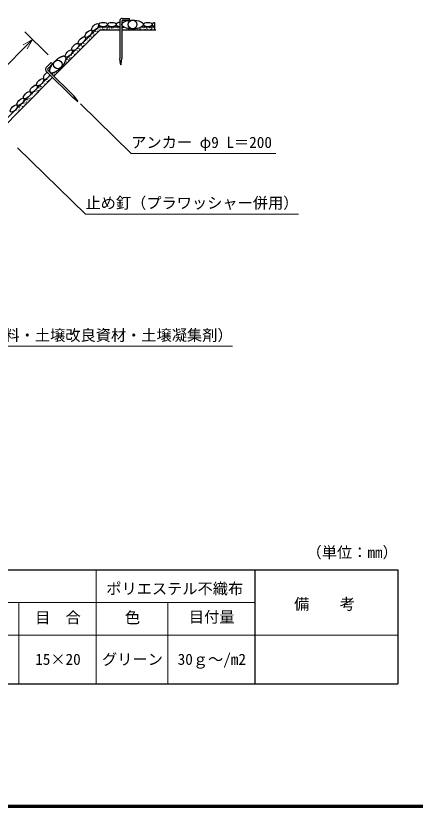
# Model space of a CAD drawing. Units: millimetres, scale not verified. Extents: x 200 to 8200, y 200 to 5838.
# Drawn here: x 2399 to 4237, y 200 to 3836 of the extents above; entities that cross this region are included whole.
import ezdxf
from ezdxf.enums import TextEntityAlignment as Align

# ---------------------------------------------------------------- set-up
doc = ezdxf.new("R2010")
doc.units = ezdxf.units.MM
doc.header["$LTSCALE"] = 20
for name, color, linetype, lineweight in [('C-MTR-FRAM', 5, 'Continuous', 25), ('C-MTR-LINE', 5, 'Continuous', 13), ('C-STR', 7, 'Continuous', 25), ('C-STR-DIM', 1, 'Continuous', 13), ('C-STR-HTXT', 1, 'Continuous', 13), ('C-TTL', 2, 'Continuous', 70)]:
    doc.layers.add(name, color=color, linetype=linetype, lineweight=lineweight)
doc.layers.add('C-MTR-TXT', color=5, linetype='Continuous')
doc.styles.add('ＭＳ ゴシック', font='')
doc.styles.get('ＭＳ ゴシック').set_extended_font_data('MS Gothic')

msp = doc.modelspace()

# ---------------------------------------------------------------- linework, layer by layer
at = {"layer": 'C-MTR-FRAM'}
for p, q in [((527.77, 1286.54), (4156.98, 1286.54)), ((3498.65, 1286.54), (3498.65, 763.54)), ((4156.98, 1286.54), (4156.98, 763.54)), ((527.77, 763.54), (4156.98, 763.54))]:
    msp.add_line(p, q, dxfattribs=at)
at = {"layer": 'C-MTR-LINE'}
for p, q in [((2768.34, 1286.54), (2768.34, 763.54)), ((1640.68, 1136.54), (3498.65, 1136.54)), ((2413.63, 1136.54), (2413.63, 763.54)), ((3099.42, 1136.54), (3099.42, 763.54)), ((527.77, 986.54), (4156.98, 986.54))]:
    msp.add_line(p, q, dxfattribs=at)
at = {"layer": 'C-STR'}
for p, q in [((2889.38, 3823.85), (2922.32, 3823.85)), ((2922.32, 3814.85), (2922.32, 3823.85)), ((2630.09, 3635.16), (2780.64, 3785.71)), ((2780.64, 3785.71), (2877.86, 3785.71)), ((2877.86, 3814.57), (2877.86, 3639.87)), ((2886.86, 3809.87), (2886.86, 3639.87)), ((2886.86, 3785.71), (2893.56, 3785.71)), ((2922.32, 3814.85), (2892.26, 3814.85)), ((2980.16, 3785.71), (3036.86, 3785.71)), ((3036.86, 3804.37), (3036.86, 3770.71)), ((2574.73, 3558.58), (2786.86, 3770.71)), ((2685.19, 3669.04), (2786.86, 3770.71)), ((2786.86, 3770.71), (2877.86, 3770.71)), ((2886.86, 3770.71), (3043.24, 3770.71)), ((2880.86, 3614.87), (2877.86, 3639.87)), ((2883.86, 3614.87), (2886.86, 3639.87)), ((2538.96, 3597.89), (2562.25, 3621.19)), ((2568.62, 3614.83), (2547.37, 3593.57)), ((2568.62, 3614.83), (2562.25, 3621.19)), ((2880.86, 3614.87), (2882.36, 3609.87)), ((2882.36, 3609.87), (2883.86, 3614.87)), ((2537.39, 3583.17), (2660.95, 3459.68)), ((2547.07, 3586.22), (2667.31, 3466.05)), ((2564.12, 3569.19), (2568.86, 3573.93)), ((2009.04, 2992.9), (2568.26, 3552.12)), ((2347.25, 3352.32), (2557.65, 3562.72)), ((2680.76, 3444.13), (2660.95, 3459.68)), ((2682.88, 3446.25), (2667.31, 3466.05)), ((2680.76, 3444.13), (2685.35, 3441.66)), ((2685.35, 3441.66), (2682.88, 3446.25))]:
    msp.add_line(p, q, dxfattribs=at)
for centre in [(2781.23, 3783.74), (2793.76, 3783.13), (2805.04, 3781.96), (2827.99, 3782.16), (2838.49, 3781.77), (2849.57, 3781.77), (2865.52, 3783.32), (2877.15, 3782.93), (2892.31, 3781.09), (2977.6, 3782.77), (2989.24, 3782.08), (3015.35, 3781.3), (3024.63, 3783.9), (2745.6, 3748.11), (2757.49, 3757.43), (2758.8, 3750.12), (2767.06, 3762.71), (2767.06, 3754.82), (2774.43, 3763.8), (2776.5, 3775.34), (2786.05, 3780.27), (2786.39, 3774.15), (2797.33, 3779.11), (2797.67, 3772.98), (2804.45, 3773.47), (2810.02, 3779.05), (2816.01, 3774.61), (2820.28, 3779.3), (2820.62, 3773.18), (2830.78, 3778.91), (2831.12, 3772.79), (2841.87, 3778.91), (2842.21, 3772.79), (2857.81, 3780.47), (2858.15, 3774.34), (2869.44, 3780.08), (2869.78, 3773.95), (2910.64, 3775.99), (2919.81, 3773.47), (2931.37, 3774.61), (2947.14, 3773.47), (2958.7, 3774.61), (2972.23, 3775.01), (2985, 3775.99), (2994.17, 3773.47), (2999.74, 3779.05), (3005.73, 3774.61), (3021.5, 3773.47), (3025.59, 3778.04), (3033.9, 3773.06), (3034.73, 3780.95), (2719.48, 3708.85), (2721.55, 3720.39), (2726.28, 3728.79), (2731.1, 3725.32), (2731.44, 3719.2), (2738.81, 3728.18), (2740.88, 3739.71), (2748.09, 3738.03), (2756.17, 3743.22), (2675.32, 3676.98), (2683.86, 3673.23), (2685.93, 3684.76), (2690.65, 3693.16), (2693.14, 3683.08), (2701.22, 3688.27), (2702.54, 3702.48), (2703.85, 3695.17), (2705.96, 3693.01), (2712.11, 3707.76), (2712.11, 3699.87), (2639.9, 3642.41), (2645.62, 3647.29), (2647.28, 3638.6), (2650.46, 3637.52), (2654.16, 3643.53), (2656.23, 3655.06), (2660.95, 3663.46), (2663.44, 3653.38), (2671.52, 3658.57), (2674.15, 3665.47), (2613.78, 3603.15), (2625.4, 3619.62), (2625.74, 3613.5), (2633.1, 3622.48), (2635.18, 3634.01), (2642.39, 3632.33), (2570.45, 3564.67), (2578.15, 3567.53), (2587.44, 3577.38), (2595.51, 3582.57), (2598.14, 3589.47), (2606.41, 3594.17), (2530, 3532.51), (2540.56, 3527.62), (2541.89, 3541.82), (2543.19, 3534.52), (2549.83, 3548.64), (2551.46, 3539.22), (2555.74, 3550.93), (2556.08, 3544.81), (2557.23, 3558.15), (2563.44, 3553.79), (2496.5, 3492.16), (2503.88, 3493.25), (2505.95, 3504.79), (2510.68, 3513.19), (2515.5, 3509.72), (2515.84, 3503.6), (2523.21, 3512.58), (2525.28, 3524.11), (2532.49, 3522.43), (2455.73, 3458.24), (2460.55, 3454.77), (2468.26, 3457.63), (2470.33, 3469.16), (2475.05, 3477.56), (2477.54, 3467.48), (2485.62, 3472.67), (2486.94, 3486.87), (2488.25, 3479.57), (2496.51, 3484.27), (2420.1, 3422.61), (2430.67, 3417.72), (2431.99, 3431.93), (2433.3, 3424.62), (2441.56, 3437.21), (2441.56, 3429.32), (2448.93, 3438.3), (2451, 3449.84), (2460.89, 3448.65), (2400.78, 3403.29), (2405.6, 3399.82), (2405.94, 3393.7), (2413.31, 3402.68), (2415.38, 3414.21), (2422.59, 3412.53)]:
    msp.add_circle(centre, 0.3, dxfattribs=at)
at = {"layer": 'C-STR', "color": 3}
for centre in [(2936.86, 3795.71), (2592.4, 3611.62)]:
    msp.add_circle(centre, 20, dxfattribs=at)
at = {"layer": 'C-STR'}
for centre, radius, start, end in [((2889.53, 3811.74), 12.12, 90.74558, 162.19334), ((2865.92, 3795.71), 5.07, 169.92617, 179.96336), ((2865.89, 3795.72), 5.04, 180.00739, 190.10309), ((2866.21, 3795.77), 5.36, 190.08645, 199.78778), ((2866.3, 3795.64), 5.45, 160.29158, 169.83419), ((2866.86, 3796), 6.05, 199.71599, 208.67782), ((2867, 3795.37), 6.2, 151.43181, 160.17439), ((2867.99, 3794.81), 7.34, 143.5039, 151.31031), ((2867.81, 3796.5), 7.12, 208.57053, 216.61526), ((2869.22, 3793.88), 8.88, 136.51924, 143.39123), ((2869, 3797.36), 8.59, 216.49475, 223.59478), ((2870.62, 3792.53), 10.82, 130.4005, 136.42117), ((2870.38, 3798.64), 10.47, 223.47754, 229.70079), ((2872.12, 3790.74), 13.16, 125.0324, 130.31818), ((2871.86, 3800.36), 12.75, 229.59569, 235.05373), ((2873.64, 3788.53), 15.85, 120.29348, 124.96471), ((2873.39, 3802.51), 15.38, 234.9639, 239.7779), ((2875.13, 3785.95), 18.82, 81.9426, 120.23849), ((2874.89, 3805.03), 18.31, 239.70324, 279.33346), ((2889.88, 3813.08), 12.12, 168.7547, 172.94806), ((2891.86, 3809.87), 5, 85.32404, 180), ((3031.89, 3795.72), 5.04, 180.00711, 189.97393), ((3031.92, 3795.71), 5.06, 170.05423, 179.96474), ((3032.2, 3795.77), 5.35, 189.95796, 199.54493), ((3032.29, 3795.64), 5.44, 160.53163, 169.96548), ((3032.97, 3795.38), 6.17, 151.75802, 160.418), ((3032.84, 3795.99), 6.02, 199.47579, 208.34819), ((3033.94, 3794.85), 7.28, 143.8896, 151.63954), ((3033.76, 3796.47), 7.07, 208.24439, 216.22647), ((3035.14, 3793.95), 8.78, 136.94236, 143.7791), ((3034.93, 3797.3), 8.5, 216.10924, 223.1693), ((3036.52, 3792.64), 10.67, 130.84531, 136.84569), ((3036.28, 3798.54), 10.33, 223.05461, 229.25439), ((3037.99, 3790.91), 12.95, 125.48889, 130.76379), ((3037.74, 3800.2), 12.54, 229.15104, 234.59628), ((3039.5, 3788.76), 15.57, 120.75597, 125.42158), ((3039.25, 3802.28), 15.11, 234.50753, 239.31492), ((3040.97, 3786.25), 18.48, 116.53747, 120.70109), ((3040.73, 3804.74), 17.98, 239.24083, 243.52062), ((3042.35, 3783.46), 21.59, 112.73815, 116.49309), ((3042.13, 3807.49), 21.07, 243.45979, 247.30897), ((3043.57, 3780.49), 24.8, 109.27742, 112.70255), ((3043.38, 3810.44), 24.27, 247.25955, 250.76048), ((3044.61, 3777.48), 27.99, 106.08787, 109.24914), ((3044.46, 3813.45), 27.47, 250.72066, 253.94233), ((2657.19, 3548.54), 110.36, 126.7233, 128.90037), ((2652.14, 3555.37), 101.86, 124.44349, 126.74129), ((2646.64, 3563.45), 92.09, 122.008, 124.46712), ((2641.06, 3572.47), 81.48, 119.36878, 122.03862), ((2635.72, 3582.06), 70.5, 116.46608, 119.4082), ((2630.91, 3591.84), 59.61, 113.22417, 116.51678), ((2626.86, 3601.41), 49.22, 109.54574, 113.28947), ((2623.73, 3610.42), 39.68, 105.3049, 109.62992), ((2621.56, 3618.55), 31.26, 100.33954, 105.41315), ((2620.34, 3625.57), 24.14, 94.44603, 100.47713), ((2619.95, 3631.3), 18.4, 87.38455, 94.61565), ((2620.2, 3635.67), 14.02, 78.91358, 87.5801), ((2620.83, 3638.7), 10.93, 68.88374, 79.10992), ((2621.55, 3640.49), 8.99, 57.40605, 69.02993), ((2622.03, 3641.24), 8.1, 45.01549, 57.44312), ((2621.97, 3641.19), 8.18, 32.61788, 44.9235), ((2621.06, 3640.65), 9.24, 21.12586, 32.43816), ((2619.07, 3639.92), 11.36, 11.08473, 20.92162), ((2605.27, 3639.7), 25.23, 349.65344, 355.42339), ((2615.82, 3639.33), 14.66, 2.60859, 10.89773), ((2611.22, 3639.18), 19.26, 355.54611, 2.45369), ((2613.81, 3572.36), 61.4, 153.53125, 156.7278), ((2623.58, 3567.44), 72.34, 150.62913, 153.49659), ((2633.1, 3562.04), 83.28, 147.99034, 150.60227), ((2641.99, 3556.44), 93.79, 145.55516, 147.96972), ((2649.88, 3551), 103.38, 143.27556, 145.53966), ((2656.47, 3546.05), 111.62, 141.11195, 143.26438), ((2661.53, 3541.96), 118.12, 139.03069, 141.10453), ((2664.88, 3539.03), 122.57, 137.00225, 139.02669), ((2666.47, 3537.55), 124.75, 134.9996, 137.00147), ((2666.33, 3537.69), 124.55, 132.99693, 135.002), ((2664.59, 3539.58), 121.98, 130.96843, 133.00263), ((2661.45, 3543.22), 117.17, 128.88707, 130.9777), ((2518.33, 3685.69), 124.75, 314.9996, 317.00147), ((2519.93, 3684.2), 122.57, 317.00225, 319.02669), ((2523.28, 3681.28), 118.12, 319.03069, 321.10453), ((2528.33, 3677.18), 111.62, 321.11195, 323.26438), ((2534.92, 3672.24), 103.38, 323.27556, 325.53966), ((2542.82, 3666.79), 93.79, 325.55516, 327.96972), ((2551.71, 3661.19), 83.28, 327.99034, 330.60227), ((2561.23, 3655.79), 72.34, 330.62913, 333.49659), ((2571, 3650.88), 61.4, 333.53125, 336.7278), ((2580.63, 3646.69), 50.9, 336.77238, 340.39241), ((2589.75, 3643.4), 41.2, 340.4498, 344.61538), ((2598.05, 3641.07), 32.58, 344.68939, 349.55791), ((2547.64, 3589.43), 12.12, 135.76262, 207.21038), ((2546.94, 3590.63), 12.12, 213.77174, 217.96511), ((2550.61, 3589.76), 5, 130.34108, 225.01704), ((2573.58, 3584.05), 19.26, 175.54611, 182.45369), ((2568.99, 3583.9), 14.66, 182.60859, 190.89773), ((2579.54, 3583.54), 25.23, 169.65344, 175.42339), ((2565.74, 3583.31), 11.36, 191.08473, 200.92162), ((2586.75, 3582.16), 32.58, 164.68939, 169.55791), ((2563.75, 3582.58), 9.24, 201.12586, 221.69994), ((2595.05, 3579.84), 41.2, 160.4498, 164.61538), ((2604.18, 3576.54), 50.9, 156.77238, 160.39241), ((2562.77, 3581.99), 8.1, 225.01549, 237.44312), ((2563.26, 3582.74), 8.99, 237.40605, 249.02993), ((2563.98, 3584.53), 10.93, 248.88374, 259.10992), ((2564.61, 3587.56), 14.02, 258.91358, 267.5801), ((2564.86, 3591.94), 18.4, 267.38455, 274.61565), ((2564.47, 3597.67), 24.14, 274.44603, 280.47713), ((2563.24, 3604.68), 31.26, 280.33954, 285.41315), ((2561.08, 3612.81), 39.68, 285.3049, 289.62992), ((2557.94, 3621.82), 49.22, 289.54574, 293.28947), ((2553.9, 3631.4), 59.61, 293.22417, 296.51678), ((2549.09, 3641.17), 70.5, 296.46608, 299.4082), ((2543.75, 3650.76), 81.48, 299.36878, 302.03862), ((2538.16, 3659.78), 92.09, 302.008, 304.46712), ((2532.67, 3667.86), 101.86, 304.44349, 306.74129), ((2527.61, 3674.69), 110.36, 306.7233, 308.90037), ((2523.35, 3680.01), 117.17, 308.88707, 310.9777), ((2520.21, 3683.66), 121.98, 310.96843, 313.00263), ((2518.47, 3685.54), 124.55, 312.99693, 315.002)]:
    msp.add_arc(centre, radius, start, end, dxfattribs=at)
for centre, major_axis, ratio in [((2764.13, 3783.34), (15.15, 15.15), 0.466665), ((2800.85, 3795.71), (20, 0), 0.5), ((2840.85, 3795.71), (20, 0), 0.5), ((2936.86, 3795.71), (50, 0), 0.4), ((3006.86, 3795.71), (20, 0), 0.5), ((2733.82, 3753.04), (15.15, 15.15), 0.466665), ((2673.22, 3692.43), (15.15, 15.15), 0.466665), ((2703.52, 3722.73), (15.15, 15.15), 0.466665), ((2642.91, 3662.12), (15.15, 15.15), 0.466665), ((2511.59, 3530.8), (15.15, 15.15), 0.466665), ((2481.29, 3500.5), (15.15, 15.15), 0.466665), ((2420.68, 3439.89), (15.15, 15.15), 0.466665), ((2450.98, 3470.19), (15.15, 15.15), 0.466665), ((2390.37, 3409.58), (15.15, 15.15), 0.466665)]:
    msp.add_ellipse(centre, major_axis=major_axis, ratio=ratio, dxfattribs=at)
for start_param, end_param in [(0.9526333, 5.3308316), (6.256982, 6.3162937)]:
    msp.add_ellipse((2541.9, 3561.11), major_axis=(15.15, 15.15), ratio=0.466665, start_param=start_param, end_param=end_param, dxfattribs=at)
at = {"layer": 'C-STR-DIM'}
for p, q in [((2547.49, 3656.53), (2441.42, 3762.59)), ((2193.94, 3444.4), (2476.78, 3727.24)), ((2476.78, 3727.24), (2433.48, 3702.24)), ((2476.78, 3727.24), (2451.78, 3683.94))]:
    msp.add_line(p, q, dxfattribs=at)
at = {"layer": 'C-STR-HTXT'}
for p, q in [((2696.33, 3430.95), (2930.45, 3202.62)), ((2407.16, 3228.88), (2719.78, 2924)), ((2930.45, 3202.62), (3595.45, 3202.62)), ((2719.78, 2924), (3699.78, 2924)), ((1786.98, 2315.49), (3396.98, 2315.49))]:
    msp.add_line(p, q, dxfattribs=at)
at = {"layer": 'C-TTL'}
msp.add_lwpolyline([(200, 200), (8200, 200), (8200, 5740), (200, 5740)], close=True, dxfattribs=at)

# ---------------------------------------------------------------- texts
at = {"layer": 'C-MTR-TXT', "style": 'ＭＳ ゴシック'}
msp.add_text('（単位：mm）', height=51.32, dxfattribs=at).set_placement((3736.98, 1326.54), align=Align.BOTTOM_LEFT)
for s, p in [('ポリエステル不織布', (3130.62, 1200.61)), ('備\u3000\u3000考', (3819.89, 1129.95)), ('15×20', (2593.22, 875.73)), ('グリーン', (2935.99, 875.73)), ('30ｇ～/m2', (3301.28, 875.73))]:
    msp.add_text(s, height=51.32, dxfattribs=at).set_placement(p, align=Align.MIDDLE_CENTER)
for s, p in [('目\u3000合', (2593.22, 1026.54)), ('色', (2935.99, 1026.54)), ('目付量', (3300.8, 1029.68))]:
    msp.add_text(s, height=51.32, dxfattribs=at).set_placement(p, align=Align.BOTTOM_CENTER)
at = {"layer": 'C-STR-HTXT', "color": 7, "style": 'ＭＳ ゴシック'}
for s, p in [('アンカー φ9 L＝200', (2930.45, 3212.62)), ('止め釘（プラワッシャー併用）', (2719.78, 2934)), ('不織布（種子・肥料・土壌改良資材・土壌凝集剤）', (1786.98, 2325.49))]:
    msp.add_text(s, height=51.32, dxfattribs=at).set_placement(p, align=Align.BOTTOM_LEFT)

doc.saveas('drawing.dxf')
